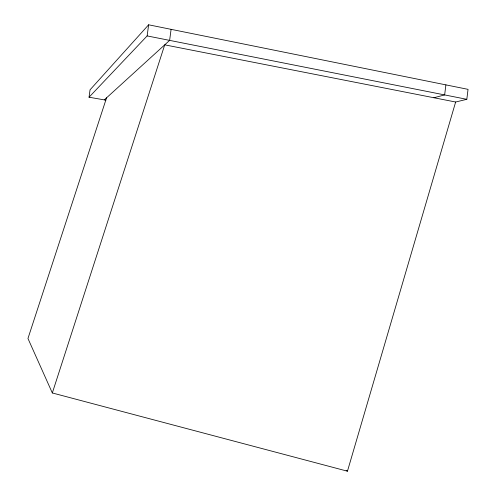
<?xml version="1.0" encoding="UTF-8"?>
<svg xmlns="http://www.w3.org/2000/svg" width="496" height="496" viewBox="0 0 496 496"><rect width="100%" height="100%" fill="white"/><g stroke="black" fill="none" stroke-linecap="round" stroke-linejoin="round"><path stroke-width="0.74" d="M455.644 102.021L347.454 471.2L52.328 392.962L164.722 44.845L455.644 102.021L466.817 99.318L468.044 89.354L148.626 24.8L90.049 89.819L89.051 97.216L105.828 100.149M445.892 84.878L444.645 94.922L433.888 97.749M89.051 97.216L147.138 35.917L148.626 24.8M171.095 29.338L169.626 40.374L104.303 99.882M106.572 97.811L27.956 338.489L52.328 392.962M147.138 35.917L466.817 99.318M346.177 470.332L347.454 471.2"/></g></svg>
